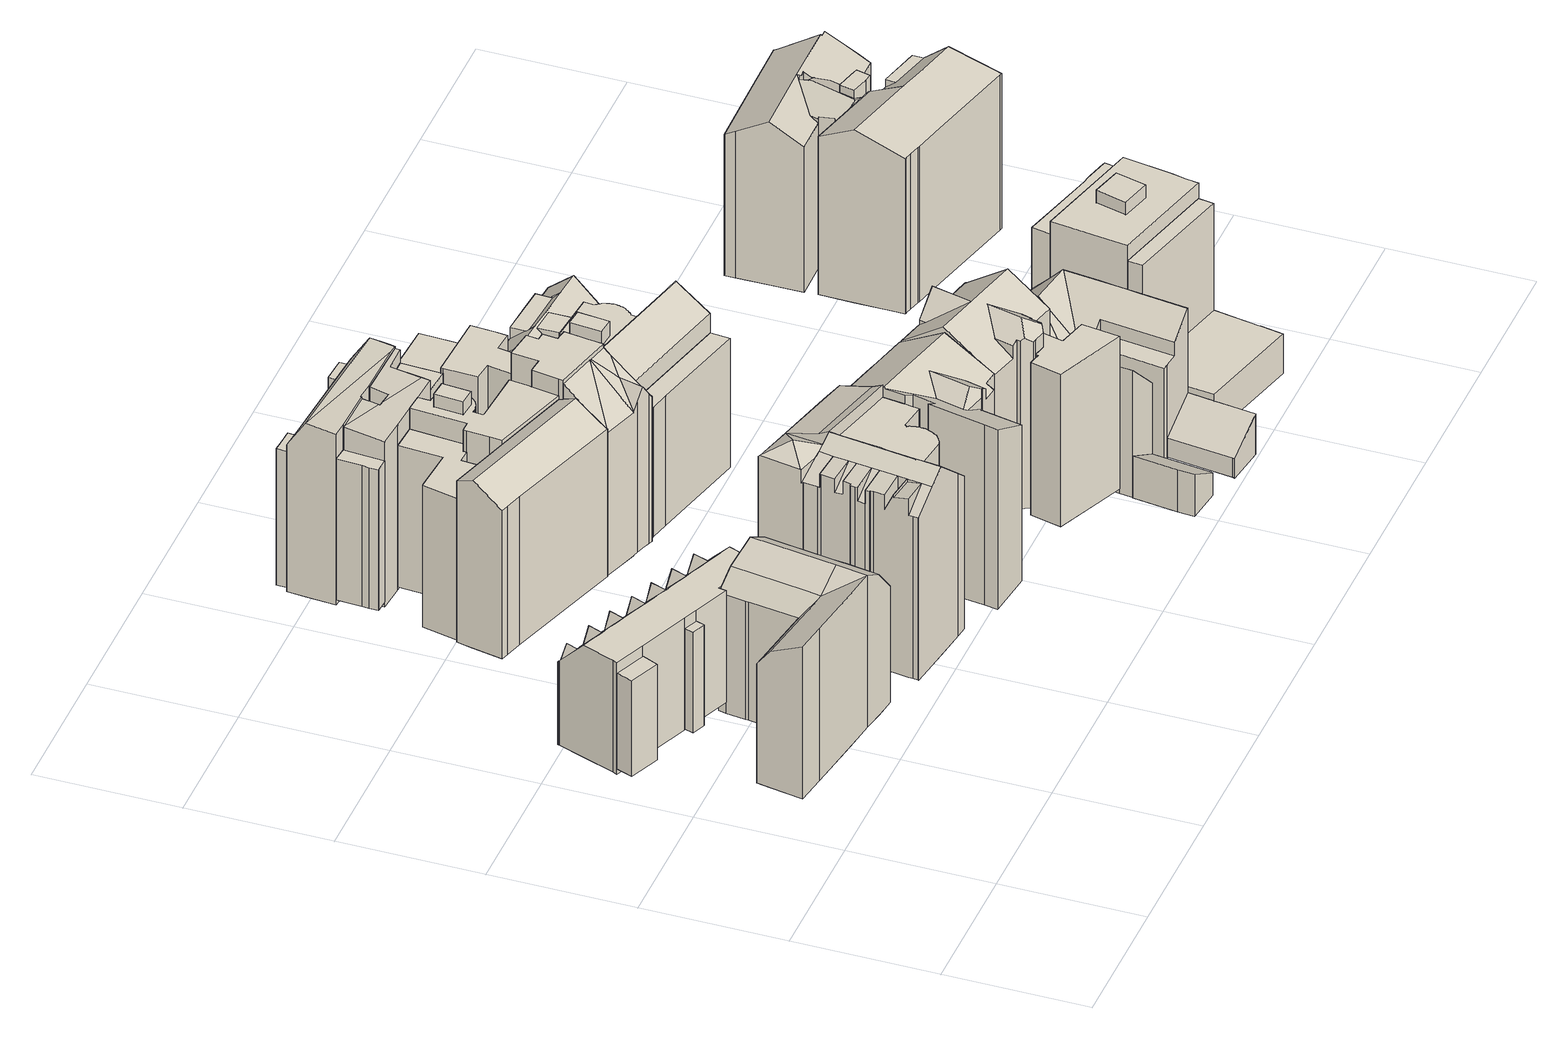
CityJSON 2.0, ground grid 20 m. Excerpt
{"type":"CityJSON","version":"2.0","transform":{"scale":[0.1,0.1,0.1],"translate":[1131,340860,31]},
"CityObjects":{
"building1":{"type":"Building","attributes":{"measuredHeight":23.47,"roofType":"SATTELDACH","HoeheDach":"56","NiedrigsteTraufeDesGebaeudes":"51","Blattnummer":"102081","HoeheGrund":"33"},"geometry":[{"type":"Solid","lod":"2","boundaries":[[[[0,1,2]],[[3,4,5,6]],[[7,8,9,10]],[[10,9,11,12]],[[12,11,13,14]],[[15,16,17,18,19,20,21,22,23,3,6,24,25,26,27,7,10,12,14,28,29,30,31]],[[32,33,34,35,31,30,29,28,14,13]],[[19,18,17,16,15,31,35,36,37,38,39,40]],[[4,41,42,0,2,43,44,5]],[[45,46,47,34,33,48,1,0]],[[40,39,38,37,36,35,34,47,46,45]],[[23,22,21,0,42,41,4,3]],[[20,19,40,45,0,21]],[[49,50,8,7,27,26]],[[49,26,25,51]],[[5,44,51,25,24,6]],[[1,48,33,32,52,2]],[[2,52,32,13,11,9,8,50,49]],[[43,2,49,51,44]]]]}]},
"building2":{"type":"Building","children":["building2-1","building2-2","building2-3"]},
"building2-1":{"type":"BuildingPart","attributes":{"measuredHeight":17.38,"roofType":"FLACHDACH","HoeheDach":"52","NiedrigsteTraufeDesGebaeudes":"46","Blattnummer":"102081","HoeheGrund":"34"},"parents":["building2"],"geometry":[{"type":"Solid","lod":"2","boundaries":[[[[53,54,55,56]],[[57,54,53]],[[58,59,60]],[[61,59,58]],[[62,63,64]],[[65,63,62]],[[66,67,68]],[[69,67,66]],[[70,71,72]],[[73,74,71,70]],[[75,76,77]],[[78,76,75]],[[79,80,81,82,83]],[[84,85,80,79]],[[86,87,88]],[[89,87,86]],[[81,90,91,82]],[[92,93,94,95]],[[96,97,98,99]],[[99,98,100,101]],[[101,100,102,103]],[[103,102,104,105]],[[105,104,93,92]],[[106,107,108,109]],[[109,108,110,111]],[[112,113,114,115]],[[116,85,84,117]],[[118,119,120,121,122,123,117,84,79,83,124,125,126,127,97,96]],[[73,128,129,77,76,78,130,131,88,87,89,132,91,90,133,134,135,136,137,138,139,140,141,142,143,144,145,146,147,74]],[[148,60,59,61,149,150,64,63,65,151,152,68,67,69,153,154,72,71,74,147,155,156,157,158,159,160,161,162,163,164,165,166,167,168,169,170,171,172,115,114]],[[173,174,175,176,177,178,179,180,181,182,183,184,185,186,187,188,189,190,191,192,82,91,132,89,86,88,131,130,78,75,77,129,128,73,70,72,154,153,69,66,68,152,151,65,62,64,150,149,61,58,60,148,114,113,193,57,53,56,110,108,107,194]],[[104,102,100,98,97,127,126,125,124,83,82,192,191,190,189,188,187,186,185,184,183,182,181,180,179,178,177,176,175,174,173,194,94,93]],[[195,196,116,117,123,122,121,120,119,118,96,99,101,103,105,92,95,197,106,109,111,198,199,200,201,202,112,115,172,171,170,169,168,167,166,165,164,163,162,161,160,159,158,157,156,155,147,146,145,144,143,142,141,140,139,138,137,136,135,134,133]],[[54,57,193,202,201,200,199,55]],[[116,196,195,133,90,81,80,85]],[[113,112,202,193]],[[56,55,199,198,111,110]],[[94,194,107,106,197,95]]]]}]},
"building2-2":{"type":"BuildingPart","attributes":{"measuredHeight":15.6,"roofType":"FLACHDACH","HoeheDach":"50","NiedrigsteTraufeDesGebaeudes":"50","Blattnummer":"102081","HoeheGrund":"35"},"parents":["building2"],"geometry":[{"type":"Solid","lod":"2","boundaries":[[[[203,204,205,206]],[[207,208,209,210]],[[210,209,204,203]],[[209,208,205,204]],[[208,207,206,205]],[[207,210,203,206]]]]}]},
"building2-3":{"type":"BuildingPart","attributes":{"measuredHeight":14.74,"roofType":"FLACHDACH","HoeheDach":"50","NiedrigsteTraufeDesGebaeudes":"50","Blattnummer":"102081","HoeheGrund":"35"},"parents":["building2"],"geometry":[{"type":"Solid","lod":"2","boundaries":[[[[211,212,213,214]],[[215,216,217,218]],[[218,217,212,211]],[[217,216,213,212]],[[216,215,214,213]],[[215,218,211,214]]]]}]},
"building3":{"type":"Building","children":["building3-1","building3-2","building3-3","building3-4","building3-5","building3-6","building3-7","building3-8","building3-9","building3-10"]},
"building3-1":{"type":"BuildingPart","attributes":{"measuredHeight":27.3,"roofType":"FLACHDACH","HoeheDach":"62","NiedrigsteTraufeDesGebaeudes":"62","Blattnummer":"102081","HoeheGrund":"35"},"parents":["building3"],"geometry":[{"type":"Solid","lod":"2","boundaries":[[[[219,220,221,222]],[[223,224,225,226]],[[226,225,220,219]],[[225,224,221,220]],[[224,223,222,221]],[[223,226,219,222]]]]}]},
"building3-2":{"type":"BuildingPart","attributes":{"measuredHeight":19.27,"roofType":"FLACHDACH","HoeheDach":"57","NiedrigsteTraufeDesGebaeudes":"57","Blattnummer":"102081","HoeheGrund":"37"},"parents":["building3"],"geometry":[{"type":"Solid","lod":"2","boundaries":[[[[227,228,229,230]],[[231,232,233,234]],[[234,233,228,227]],[[233,232,229,228]],[[232,231,230,229]],[[231,234,227,230]]]]}]},
"building3-3":{"type":"BuildingPart","attributes":{"measuredHeight":21.09,"roofType":"FLACHDACH","HoeheDach":"56","NiedrigsteTraufeDesGebaeudes":"56","Blattnummer":"102081","HoeheGrund":"35"},"parents":["building3"],"geometry":[{"type":"Solid","lod":"2","boundaries":[[[[235,236,237,238,239]],[[239,238,240,241]],[[238,237,242,240]],[[237,236,243,242]],[[236,235,244,243]],[[235,239,241,244]],[[241,240,242,243,244]]]]}]},
"building3-4":{"type":"BuildingPart","attributes":{"measuredHeight":21.83,"roofType":"FLACHDACH","HoeheDach":"57","NiedrigsteTraufeDesGebaeudes":"57","Blattnummer":"102081","HoeheGrund":"36"},"parents":["building3"],"geometry":[{"type":"Solid","lod":"2","boundaries":[[[[245,246,247,248,249,250,251]],[[252,253,254,255,256,257,258]],[[258,257,246,245]],[[257,256,247,246]],[[256,255,248,247]],[[255,254,249,248]],[[254,253,250,249]],[[253,252,251,250]],[[252,258,245,251]]]]}]},
"building3-5":{"type":"BuildingPart","attributes":{"measuredHeight":24,"roofType":"FLACHDACH","HoeheDach":"59","NiedrigsteTraufeDesGebaeudes":"59","Blattnummer":"102081","HoeheGrund":"35"},"parents":["building3"],"geometry":[{"type":"Solid","lod":"2","boundaries":[[[[259,260,261,262,263]],[[264,265,266,267,268]],[[268,267,260,259]],[[267,266,261,260]],[[266,265,262,261]],[[265,264,263,262]],[[264,268,259,263]]]]}]},
"building3-6":{"type":"BuildingPart","attributes":{"measuredHeight":21.93,"roofType":"FLACHDACH","HoeheDach":"57","NiedrigsteTraufeDesGebaeudes":"57","Blattnummer":"102081","HoeheGrund":"35"},"parents":["building3"],"geometry":[{"type":"Solid","lod":"2","boundaries":[[[[269,270,271,272,273,274,275,276,277,278,279,280,281]],[[282,283,284,285,286,287,288,289,290,291,292,293,294]],[[294,293,270,269]],[[293,292,271,270]],[[292,291,272,271]],[[291,290,273,272]],[[290,289,274,273]],[[289,288,275,274]],[[288,287,276,275]],[[287,286,277,276]],[[286,285,278,277]],[[285,284,279,278]],[[284,283,280,279]],[[283,282,281,280]],[[282,294,269,281]]]]}]},
"building3-7":{"type":"BuildingPart","attributes":{"measuredHeight":26.02,"roofType":"SATTELDACH","HoeheDach":"61","NiedrigsteTraufeDesGebaeudes":"58","Blattnummer":"102081","HoeheGrund":"35"},"parents":["building3"],"geometry":[{"type":"Solid","lod":"2","boundaries":[[[[295,296,297,298,299,300]],[[301,302,303,304]],[[304,303,305,306]],[[307,299,298,308]],[[308,298,297,309]],[[309,297,296,310]],[[310,311,312,313,314,301,304,306,315,307,308,309]],[[316,317,313,312,311,310,296,295]],[[314,313,317,318,302,301]],[[305,300,299,307,315,306]],[[303,302,318,317,316,295,300,305]]]]}]},
"building3-8":{"type":"BuildingPart","attributes":{"measuredHeight":25.4,"roofType":"FLACHDACH","HoeheDach":"60","NiedrigsteTraufeDesGebaeudes":"60","Blattnummer":"102081","HoeheGrund":"35"},"parents":["building3"],"geometry":[{"type":"Solid","lod":"2","boundaries":[[[[319,320,321,322,323,324,325,326,327,328,329,330,331,332,333,334,335,336,337,338,339,340,341,342,343,344,345,346,347,348,349,350,351,352,353,354,355,356,357,358,359,360,361,362,363,364,365,366,367,368,369,370,371,372,373],[221,220,219,222]],[[374,375,376,377,378,379,380,381,382,383,384,385,386,387,388,389,390,391,392,393,394,395,396,397,398,399,400,401,402,403,404,405,406,407,408,409,410,411,412,413,414,415,416,417,418,419,420,421,422,423,424,425,426,427,428],[429,430,431,432]],[[428,427,320,319]],[[427,426,321,320]],[[426,425,322,321]],[[425,424,323,322]],[[424,423,324,323]],[[423,422,325,324]],[[422,421,326,325]],[[421,420,327,326]],[[420,419,328,327]],[[419,418,329,328]],[[418,417,330,329]],[[417,416,331,330]],[[416,415,332,331]],[[415,414,333,332]],[[414,413,334,333]],[[413,412,335,334]],[[412,411,336,335]],[[411,410,337,336]],[[410,409,338,337]],[[409,408,339,338]],[[408,407,340,339]],[[407,406,341,340]],[[406,405,342,341]],[[405,404,343,342]],[[404,403,344,343]],[[403,402,345,344]],[[402,401,346,345]],[[401,400,347,346]],[[400,399,348,347]],[[399,398,349,348]],[[398,397,350,349]],[[397,396,351,350]],[[396,395,352,351]],[[395,394,353,352]],[[394,393,354,353]],[[393,392,355,354]],[[392,391,356,355]],[[391,390,357,356]],[[390,389,358,357]],[[389,388,359,358]],[[388,387,360,359]],[[387,386,361,360]],[[386,385,362,361]],[[385,384,363,362]],[[384,383,364,363]],[[383,382,365,364]],[[382,381,366,365]],[[381,380,367,366]],[[380,379,368,367]],[[379,378,369,368]],[[378,377,370,369]],[[377,376,371,370]],[[376,375,372,371]],[[375,374,373,372]],[[374,428,319,373]],[[432,431,220,221]],[[431,430,219,220]],[[430,429,222,219]],[[429,432,221,222]]]]}]},
"building3-9":{"type":"BuildingPart","attributes":{"measuredHeight":26.84,"roofType":"PULTDACH","HoeheDach":"62","NiedrigsteTraufeDesGebaeudes":"58","Blattnummer":"102081","HoeheGrund":"35"},"parents":["building3"],"geometry":[{"type":"Solid","lod":"2","boundaries":[[[[433,434,435,436,437,438,439]],[[440,441,442,443,444,438]],[[445,436,435,446]],[[446,435,434,447]],[[447,434,433,448]],[[448,433,439,449]],[[450,444,443,451]],[[451,443,442,452]],[[452,442,441,453]],[[454,455,456,457,458,459,460,453,441,440]],[[460,459,458,457,461,445,446,447,448,449,462,450,451,452,453]],[[461,457,456,437,436,445]],[[439,438,444,450,462,449]],[[437,456,455,454,440,438]]]]}]},
"building3-10":{"type":"BuildingPart","attributes":{"measuredHeight":26.04,"roofType":"PULTDACH","HoeheDach":"61","NiedrigsteTraufeDesGebaeudes":"60","Blattnummer":"102081","HoeheGrund":"35"},"parents":["building3"],"geometry":[{"type":"Solid","lod":"2","boundaries":[[[[463,464,465,466,467,468,469,470,471,472,473]],[[470,474,471]],[[467,475,476,477,478,479,480,468]],[[481,473,472,448]],[[482,464,463,483]],[[483,463,473,481]],[[484,480,479,485]],[[485,479,478,445]],[[445,478,477,457]],[[457,477,476,259]],[[259,476,475,263]],[[259,263,486,262,487,482,483,481,448,488,447,489,490,491,484,485,445,457]],[[487,262,466,465,464,482]],[[467,466,262,486,263,475]],[[468,480,484,491,490,469]],[[470,469,490,489,447,474]],[[471,474,447,488,448,472]]]]}]},
"building4":{"type":"Building","attributes":{"measuredHeight":29.23,"roofType":"FLACHDACH","HoeheDach":"61","NiedrigsteTraufeDesGebaeudes":"55","Blattnummer":"102081","HoeheGrund":"31"},"geometry":[{"type":"Solid","lod":"2","boundaries":[[[[492,493,494,495,496,497]],[[493,498,499,500]],[[501,502,503,504]],[[505,506,507,508,509,510,511]],[[506,512,513,514]],[[512,515,516,517,518,519,520]],[[515,521,522,523]],[[521,524,525,526,527]],[[524,528,529,530,531,532,533,534]],[[529,535,536,537,538,539]],[[537,540,538]],[[537,541,542,543,540]],[[536,544,541,537]],[[545,546,547,548,549,550,551,552]],[[553,497,496,554]],[[554,496,495,555]],[[493,500,494]],[[498,501,504,499]],[[556,510,509,557]],[[557,509,508,558]],[[558,508,507,514,559]],[[514,507,506]],[[502,505,511,503]],[[560,519,518,561]],[[561,518,517,562]],[[523,516,515]],[[512,520,513]],[[534,525,524]],[[521,527,522]],[[563,533,532,564]],[[564,532,531,565]],[[529,539,530]],[[566,543,542,567]],[[493,501,498]],[[501,505,502]],[[568,550,549]],[[569,548,547,570]],[[570,547,546,571]],[[571,546,545,572]],[[573,574,575,576]],[[576,575,577,578]],[[578,577,579,580]],[[580,579,581,582]],[[582,581,583,584]],[[584,583,585,586]],[[586,585,587,548,569]],[[548,587,549]],[[588,589,590,591]],[[591,590,592,593]],[[593,592,594,595]],[[595,594,596,597]],[[597,596,598,599]],[[599,598,600,601]],[[601,600,602,603]],[[603,602,604,605]],[[606,607,608,609]],[[609,608,610,611]],[[611,610,612,613]],[[614,615,616,617]],[[617,616,618,619]],[[620,621,622,623]],[[495,494,500,499,504,503,511,510,556,624,625,626,555]],[[531,530,539,538,540,543,566,627,628,629,565]],[[568,630,631,632,633,634,635,636,637,638,639,640,641,642,643,644,645,550]],[[541,646,647,648,649,650,567,542]],[[651,652,653,654,655,656,657,658,659,648,647,660,661]],[[659,658,657,656,655,662,620,623,663,614,617,619,664,606,609,611,613,665,666,667,588,591,593,595,597,599,601,603,605,668,573,576,578,580,582,584,586,569,570,571,572,669,670,553,554,555,626,625,624,556,557,558,559,671,560,561,562,672,673,674,675,563,564,565,629,628,627,566,567,650,649,648]],[[549,587,585,583,581,579,577,575,574,676,604,602,600,598,596,594,592,590,589,677,678,679,612,610,608,607,680,618,616,615,681,622,621,682,654,653,652,651,683,637,636,635,634,633,632,631,630,568]],[[552,551,550,645,644,643,642,641,640,639,638,528,524,521,515,512,506,505,501,493,492]],[[670,669,572,545,552,492,497,553]],[[517,516,523,522,527,526,674,673,672,562]],[[620,662,655,654,682,621]],[[683,651,661,684,638,637]],[[637,638,685,541,544,536]],[[663,623,622,681,615,614]],[[679,678,666,665,613,612]],[[680,607,606,664,619,618]],[[677,589,588,667,666,678]],[[573,668,605,604,676,574]],[[528,638,637,536,535,529]],[[526,525,534,533,563,675,674]],[[514,513,520,519,560,671,559]],[[686,660,647,646,541,685]],[[684,661,660,686,685,638]]]]}]},
"building5":{"type":"Building","attributes":{"measuredHeight":28.88,"roofType":"SATTELDACH","HoeheDach":"60","NiedrigsteTraufeDesGebaeudes":"55","Blattnummer":"102081","HoeheGrund":"31"},"geometry":[{"type":"Solid","lod":"2","boundaries":[[[[687,688,689,690,691,692,693,694,695]],[[696,697,698,699,700,691,690]],[[701,702,703,704,705,706]],[[707,695,694,708,709,710,711,712,713,714,715,716,717,718]],[[711,710,719,720,699,698,721,701,706,722,723,712]],[[722,706,705,724,725,726,727,728,729,730,723]],[[731,719,710,709]],[[708,693,692,731,709]],[[692,691,700,720,719,731]],[[732,718,717,733]],[[733,717,716,734]],[[734,716,715,735]],[[735,715,714,736]],[[736,714,713,655]],[[687,695,707,737]],[[737,707,718,732]],[[702,701,721,738]],[[738,721,698,697]],[[648,730,729,739]],[[739,729,728,740]],[[740,728,727,741]],[[741,727,726,742]],[[742,726,725,743]],[[743,725,724,744]],[[744,724,705,704]],[[694,693,708]],[[720,700,699]],[[703,702,738,697,696,690,689,688,687,737,732,733,734,735,736,655,657,745,648,739,740,741,742,743,744,704]],[[713,712,723,730,648,745,657,655]]]]}]},
"building6":{"type":"Building","children":["building6-1","building6-2","building6-3","building6-4","building6-5","building6-6","building6-7","building6-8"]},
"building6-1":{"type":"BuildingPart","attributes":{"measuredHeight":28.12,"roofType":"FLACHDACH","HoeheDach":"63","NiedrigsteTraufeDesGebaeudes":"63","Blattnummer":"102081","HoeheGrund":"35"},"parents":["building6"],"geometry":[{"type":"Solid","lod":"2","boundaries":[[[[310,309,746,747,748,749,750,751,752,753,754,755,756,757]],[[758,759,760,761,762,763,764,765,766,767,768,769,770,771]],[[771,770,309,310]],[[770,769,746,309]],[[769,768,747,746]],[[768,767,748,747]],[[767,766,749,748]],[[766,765,750,749]],[[765,764,751,750]],[[764,763,752,751]],[[763,762,753,752]],[[762,761,754,753]],[[761,760,755,754]],[[760,759,756,755]],[[759,758,757,756]],[[758,771,310,757]]]]}]},
"building6-2":{"type":"BuildingPart","attributes":{"measuredHeight":24.81,"roofType":"FLACHDACH","HoeheDach":"60","NiedrigsteTraufeDesGebaeudes":"60","Blattnummer":"102081","HoeheGrund":"35"},"parents":["building6"],"geometry":[{"type":"Solid","lod":"2","boundaries":[[[[772,773,774,775,776,777,778,779,780,781]],[[782,783,784,785,786,787,788,789,790,791]],[[791,790,773,772]],[[790,789,774,773]],[[789,788,775,774]],[[788,787,776,775]],[[787,786,777,776]],[[786,785,778,777]],[[785,784,779,778]],[[784,783,780,779]],[[783,782,781,780]],[[782,791,772,781]]]]}]},
"building6-3":{"type":"BuildingPart","attributes":{"measuredHeight":27.54,"roofType":"PULTDACH","HoeheDach":"63","NiedrigsteTraufeDesGebaeudes":"57","Blattnummer":"102081","HoeheGrund":"35"},"parents":["building6"],"geometry":[{"type":"Solid","lod":"2","boundaries":[[[[792,793,794]],[[795,796,797,798,792,794]],[[799,800,801,798,797]],[[802,803,800,799]],[[804,805,806,807,800,803]],[[807,808,809,800]],[[810,794,793,811]],[[796,795,812]],[[813,807,806,814]],[[814,806,805,815]],[[815,805,804,816]],[[817,818,813,814,815,816,819,820,821,822,812,810,811,823,824,825,826,827]],[[792,798,801,828,829,827,826,825,824,823,811,793]],[[822,821,820,802,799,797,796,812]],[[809,808,818,817,827,829]],[[807,813,818,808]],[[819,816,804,803,802,820]],[[812,795,794,810]],[[800,809,829,828,801]]]]}]},
"building6-4":{"type":"BuildingPart","attributes":{"measuredHeight":20.06,"roofType":"FLACHDACH","HoeheDach":"55","NiedrigsteTraufeDesGebaeudes":"55","Blattnummer":"102081","HoeheGrund":"35"},"parents":["building6"],"geometry":[{"type":"Solid","lod":"2","boundaries":[[[[830,831,832,833,834,835]],[[836,837,838,839,840,841]],[[841,840,831,830]],[[840,839,832,831]],[[839,838,833,832]],[[838,837,834,833]],[[837,836,835,834]],[[836,841,830,835]]]]}]},
"building6-5":{"type":"BuildingPart","attributes":{"measuredHeight":25.39,"roofType":"FLACHDACH","HoeheDach":"61","NiedrigsteTraufeDesGebaeudes":"61","Blattnummer":"102081","HoeheGrund":"35"},"parents":["building6"],"geometry":[{"type":"Solid","lod":"2","boundaries":[[[[842,843,844,845]],[[846,847,848,849]],[[849,848,843,842]],[[848,847,844,843]],[[847,846,845,844]],[[846,849,842,845]]]]}]},
"building6-6":{"type":"BuildingPart","attributes":{"measuredHeight":23.64,"roofType":"PULTDACH","HoeheDach":"59","NiedrigsteTraufeDesGebaeudes":"55","Blattnummer":"102081","HoeheGrund":"35"},"parents":["building6"],"geometry":[{"type":"Solid","lod":"2","boundaries":[[[[850,851,852,853,854,855]],[[856,857,858,859,860,861]],[[862,863,864,865,866,858,857]],[[867,868,869,870]],[[871,872,873,874,862]],[[873,875,876,877,878,864,874]],[[855,854,879,875,880,872]],[[881,882,856,861]],[[859,858,866,883]],[[864,863,874]],[[874,863,862]],[[884,870,869]],[[868,867,885]],[[864,878,865]],[[879,876,875]],[[872,880,873]],[[873,880,875]],[[882,884,869,868,885,886,887,850,855,872,871,862,857,856]],[[865,878,877,876,879,854,853,888,889,890,883,866]],[[891,892,893,894,851,850,887,886,885,867,870,884,882,881]],[[852,851,894,893,892,891,881,861,860,859,883,890,889,888,853]]]]}]},
"building6-7":{"type":"BuildingPart","attributes":{"measuredHeight":26.71,"roofType":"PULTDACH","HoeheDach":"62","NiedrigsteTraufeDesGebaeudes":"58","Blattnummer":"102081","HoeheGrund":"35"},"parents":["building6"],"geometry":[{"type":"Solid","lod":"2","boundaries":[[[[895,896,897,898]],[[898,897,899,900]],[[900,899,901,902]],[[903,904,905,906,907,908,909,910,911,912,913,914,915,916,917,918,919,920,921,922,923,924,925,926,927,928,929,930,931,932,933,934,935,936,937,895,898,900,902,938,939,940,941]],[[942,943,944,945,946,947,948,901,899,897,896,949,950,951,952,953,954,955,956,957,958,959,960,961,962,963,964,965,966,967,968,969,970,971,972,973,974,975,976,977,978,979]],[[980,981,982,979,978,908,907,906,905]],[[983,984,985,944,943,942,979,982]],[[946,945,941,940,939,947]],[[939,938,902,901,948,947]],[[976,975,974,912,911,910]],[[977,976,910,909,908,978]],[[986,904,903,941,945,944,985]],[[986,985,984,983,982,981,980]],[[904,986,980,905]],[[912,974,973,913]],[[913,973,972,914]],[[914,972,971,915]],[[915,971,970,916]],[[916,970,969,917]],[[917,969,968,918]],[[918,968,967,919]],[[919,967,966,920]],[[920,966,965,921]],[[921,965,964,922]],[[922,964,963,923]],[[923,963,962,924]],[[924,962,961,925]],[[925,961,960,926]],[[926,960,959,927]],[[927,959,958,928]],[[928,958,957,929]],[[929,957,956,930]],[[930,956,955,931]],[[931,955,954,932]],[[932,954,953,933]],[[933,953,952,934]],[[934,952,951,935]],[[935,951,950,936]],[[936,950,949,937]],[[937,949,896,895]]]]}]},
"building6-8":{"type":"BuildingPart","attributes":{"measuredHeight":21.6,"roofType":"FLACHDACH","HoeheDach":"56","NiedrigsteTraufeDesGebaeudes":"56","Blattnummer":"102081","HoeheGrund":"35"},"parents":["building6"],"geometry":[{"type":"Solid","lod":"2","boundaries":[[[[987,260,259,458,988,989]],[[990,991,992,993,994,995]],[[995,994,260,987]],[[994,993,259,260]],[[993,992,458,259]],[[992,991,988,458]],[[991,990,989,988]],[[990,995,987,989]]]]}]},
"building7":{"type":"Building","children":["building7-1","building7-2"]},
"building7-1":{"type":"BuildingPart","attributes":{"measuredHeight":23.53,"roofType":"FLACHDACH","HoeheDach":"56","NiedrigsteTraufeDesGebaeudes":"56","Blattnummer":"102081","HoeheGrund":"32"},"parents":["building7"],"geometry":[{"type":"Solid","lod":"2","boundaries":[[[[996,997,998,999,1000,1001,1002,1003,1004,1005,1006]],[[1007,1008,1009,1010,1011,1012,1013,1014,1015,1016,1017]],[[1017,1016,997,996]],[[1016,1015,998,997]],[[1015,1014,999,998]],[[1014,1013,1000,999]],[[1013,1012,1001,1000]],[[1012,1011,1002,1001]],[[1011,1010,1003,1002]],[[1010,1009,1004,1003]],[[1009,1008,1005,1004]],[[1008,1007,1006,1005]],[[1007,1017,996,1006]]]]}]},
"building7-2":{"type":"BuildingPart","attributes":{"measuredHeight":28.6,"roofType":"SATTELDACH","HoeheDach":"61","NiedrigsteTraufeDesGebaeudes":"56","Blattnummer":"102081","HoeheGrund":"33"},"parents":["building7"],"geometry":[{"type":"Solid","lod":"2","boundaries":[[[[1018,1019,1020,1021,1022,1023,1024,1025,1026,1027,1028,1029]],[[1030,1031,1032,1033,1020,1019,1034]],[[1035,1036,1037,1038,1033,1032]],[[1039,1040,1041,1042]],[[1038,1043,1044,1045,1021,1020,1033]],[[1046,1047,1048,1049,1050,1040,1039]],[[1051,1024,1023,1052]],[[1053,1054,1055,1056]],[[1056,1055,1057,1058]],[[1018,1034,1019]],[[1059,1031,1030,1060]],[[1061,1037,1036,1062]],[[1062,1036,1035,1063]],[[1042,1041,1064]],[[1021,1045,1022]],[[1065,1044,1043,1066]],[[1067,1050,1049,1068]],[[1069,1048,1047]],[[1070,1064,1041,1040,1050,1067,1071,1072,1073,1074,1075]],[[1056,1058,1076,1051,1052,1077,1065,1066,1078,1061,1062,1063,1079,1059,1060,1080,1081,1082,1074,1073,1072,1071,1067,1068,1083,1084,1053]],[[1027,1026,1025,1057,1055,1054,1085,1069,1047,1046,1039,1042,1064,1070,1075,1028]],[[1048,1069,1085,1054,1053,1084,1083,1068,1049]],[[1061,1078,1066,1043,1038,1037]],[[1079,1063,1035,1032,1031,1059]],[[1080,1060,1030,1034,1018,1029,1081]],[[1077,1052,1023,1022,1045,1044,1065]],[[1024,1051,1076,1058,1057,1025]],[[1029,1028,1075,1074,1082,1081]]]]}]},
"building8":{"type":"Building","children":["building8-1","building8-2","building8-3"]},
"building8-1":{"type":"BuildingPart","attributes":{"measuredHeight":6.43,"roofType":"PULTDACH","HoeheDach":"38","NiedrigsteTraufeDesGebaeudes":"35","Blattnummer":"102081","HoeheGrund":"32"},"parents":["building8"],"geometry":[{"type":"Solid","lod":"2","boundaries":[[[[1086,1087,1088,1089,1090,1091]],[[1092,1093,1094,1095,1096,1097]],[[1092,1091,1090,1093]],[[1093,1090,1089,1094]],[[1094,1089,1088,1095]],[[1095,1088,1087,1096]],[[1096,1087,1086,1097]],[[1097,1086,1091,1092]]]]}]},
"building8-2":{"type":"BuildingPart","attributes":{"measuredHeight":6.33,"roofType":"PULTDACH","HoeheDach":"38","NiedrigsteTraufeDesGebaeudes":"35","Blattnummer":"102081","HoeheGrund":"32"},"parents":["building8"],"geometry":[{"type":"Solid","lod":"2","boundaries":[[[[1098,1099,1100,1101,1102,1103]],[[1104,1105,1106,1107,1108,1109]],[[1104,1103,1102,1105]],[[1105,1102,1101,1106]],[[1106,1101,1100,1107]],[[1107,1100,1099,1108]],[[1108,1099,1098,1109]],[[1109,1098,1103,1104]]]]}]},
"building8-3":{"type":"BuildingPart","attributes":{"measuredHeight":19.63,"roofType":"SATTELDACH","HoeheDach":"51","NiedrigsteTraufeDesGebaeudes":"46","Blattnummer":"102081","HoeheGrund":"32"},"parents":["building8"],"geometry":[{"type":"Solid","lod":"2","boundaries":[[[[1110,1111,1112,1113]],[[1112,1114,1113]],[[1115,1116,1117]],[[1118,1119,1120,1111,1110]],[[1116,1121,1118,1110]],[[1122,1123,1124,1125,1126,1127]],[[1128,1129,1130,1116,1115]],[[1131,1121,1116]],[[1130,1132,1133,1131,1116]],[[1134,1135,1136,1137]],[[1137,1136,1138,1139]],[[1140,1141,1135,1134]],[[1142,1120,1119,1143]],[[1143,1119,1118,1144]],[[1145,1126,1125]],[[1146,1122,1127,1147]],[[1124,1148,1125]],[[1149,1133,1132,1150]],[[1123,1151,1148,1124]],[[1152,1153,1154,1155]],[[1155,1154,1156,1157]],[[1140,1158,1159,1160,1161,1162,1163,1164,1165,1141]],[[1166,1167,1168,1169,1128,1115,1117,1170,1162,1161]],[[1127,1126,1145,1129,1128,1169,1171,1172,1147]],[[1152,1173,1174,1175,1150,1132,1130,1176,1177,1153]],[[1178,1179,1180,1113,1114,1181,1182,1183,1184,1185]],[[1150,1175,1174,1173,1152,1155,1157,1186,1146,1147,1172,1171,1169,1168,1167,1166,1161,1160,1159,1158,1140,1134,1137,1139,1187,1185,1184,1183,1182,1181,1188,1189,1142,1143,1144,1190,1191,1149]],[[1141,1165,1164,1163,1180,1179,1178,1192,1138,1136,1135]],[[1125,1148,1151,1156,1154,1153,1177,1176,1130,1129,1145]],[[1112,1111,1120,1142,1189,1188,1181,1114]],[[1131,1133,1149,1191,1190,1121]],[[1186,1157,1156,1151,1123,1122,1146]],[[1121,1190,1144,1118]],[[1138,1192,1178,1185,1187,1139]],[[1163,1162,1170,1117,1116,1110,1113,1180]]]]}]},
"building9":{"type":"Building","children":["building9-1","building9-2","building9-3","building9-4","building9-5"]},
"building9-1":{"type":"BuildingPart","attributes":{"measuredHeight":25.59,"roofType":"FLACHDACH","HoeheDach":"60","NiedrigsteTraufeDesGebaeudes":"60","Blattnummer":"102081","HoeheGrund":"34"},"parents":["building9"],"geometry":[{"type":"Solid","lod":"2","boundaries":[[[[1193,1194,1195,1196]],[[1197,1198,1199,1200]],[[1200,1199,1194,1193]],[[1199,1198,1195,1194]],[[1198,1197,1196,1195]],[[1197,1200,1193,1196]]]]}]},
"building9-2":{"type":"BuildingPart","attributes":{"measuredHeight":22.41,"roofType":"FLACHDACH","HoeheDach":"56","NiedrigsteTraufeDesGebaeudes":"56","Blattnummer":"102081","HoeheGrund":"33"},"parents":["building9"],"geometry":[{"type":"Solid","lod":"2","boundaries":[[[[1201,1202,1203,1204]],[[1205,1206,1207,1208]],[[1208,1207,1202,1201]],[[1207,1206,1203,1202]],[[1206,1205,1204,1203]],[[1205,1208,1201,1204]]]]}]},
"building9-3":{"type":"BuildingPart","attributes":{"measuredHeight":21.52,"roofType":"FLACHDACH","HoeheDach":"56","NiedrigsteTraufeDesGebaeudes":"56","Blattnummer":"102081","HoeheGrund":"35"},"parents":["building9"],"geometry":[{"type":"Solid","lod":"2","boundaries":[[[[1209,1210,1211,1212,1213,1214,1215,1216]],[[1217,1218,1219,1220,1221,1222,1223,1224]],[[1224,1223,1210,1209]],[[1223,1222,1211,1210]],[[1222,1221,1212,1211]],[[1221,1220,1213,1212]],[[1220,1219,1214,1213]],[[1219,1218,1215,1214]],[[1218,1217,1216,1215]],[[1217,1224,1209,1216]]]]}]},
"building9-4":{"type":"BuildingPart","attributes":{"measuredHeight":6.1,"roofType":"FLACHDACH","HoeheDach":"39","NiedrigsteTraufeDesGebaeudes":"39","Blattnummer":"102081","HoeheGrund":"33"},"parents":["building9"],"geometry":[{"type":"Solid","lod":"2","boundaries":[[[[1225,1226,1227,1228,1229,1230,1231]],[[1232,1233,1234,1235,1236,1237,1238]],[[1238,1237,1226,1225]],[[1237,1236,1227,1226]],[[1236,1235,1228,1227]],[[1235,1234,1229,1228]],[[1234,1233,1230,1229]],[[1233,1232,1231,1230]],[[1232,1238,1225,1231]]]]}]},
"building9-5":{"type":"BuildingPart","attributes":{"measuredHeight":24.87,"roofType":"FLACHDACH","HoeheDach":"58","NiedrigsteTraufeDesGebaeudes":"58","Blattnummer":"102081","HoeheGrund":"33"},"parents":["building9"],"geometry":[{"type":"Solid","lod":"2","boundaries":[[[[1204,1203,1239,1240,1241,1242],[1243,1244,1245,1246]],[[1247,1248,1249,1250,1251,1252],[1253,1254,1255,1256]],[[1252,1251,1203,1204]],[[1251,1250,1239,1203]],[[1250,1249,1240,1239]],[[1249,1248,1241,1240]],[[1248,1247,1242,1241]],[[1247,1252,1204,1242]],[[1256,1255,1244,1243]],[[1255,1254,1245,1244]],[[1254,1253,1246,1245]],[[1253,1256,1243,1246]]]]}]},
"building10":{"type":"Building","children":["building10-1","building10-2","building10-3"]},
"building10-1":{"type":"BuildingPart","attributes":{"measuredHeight":26.7,"roofType":"PULTDACH","HoeheDach":"62","NiedrigsteTraufeDesGebaeudes":"58","Blattnummer":"102081","HoeheGrund":"35"},"parents":["building10"],"geometry":[{"type":"Solid","lod":"2","boundaries":[[[[1257,1258,1259,1260,1261,1262]],[[1263,1264,1265,1266]],[[1267,1268,1269,1270]],[[1270,1269,1271,1272]],[[1273,1274,1275,1276]],[[1276,1275,1277,1278]],[[1278,1277,1279,1280]],[[1281,1261,1260,1282]],[[1283,1258,1257]],[[1266,1265,1284]],[[1259,1258,1283,1284,1265,1264,1285,1286,1287,1288,1282,1260]],[[1272,1289,1273,1276,1278,1280,1290,1291,1292,1293,1281,1282,1288,1287,1286,1285,1294,1295,1267,1270]],[[1296,1297,1262,1261,1281,1293,1292,1291]],[[1268,1267,1295,1294,1285,1264,1263,1298]],[[1290,1280,1279,1299,1296,1291]],[[1289,1272,1271,1300,1274,1273]],[[1301,1298,1263,1266,1284,1283,1257]],[[1299,1279,1277,1275,1274,1300,1271,1269,1268,1298,1301,1257,1262,1297,1296]]]]}]},
"building10-2":{"type":"BuildingPart","attributes":{"measuredHeight":25.16,"roofType":"SATTELDACH","HoeheDach":"60","NiedrigsteTraufeDesGebaeudes":"56","Blattnummer":"102081","HoeheGrund":"35"},"parents":["building10"],"geometry":[{"type":"Solid","lod":"2","boundaries":[[[[1302,1303,1304,1305,1306,1307,1308,1309]],[[1310,1311,1312,1304,1303]],[[1313,1314,1315,1316,1317,1304,1312,1318,1319,1320,1321]],[[1322,1323,1324,1325,1326,1327,1328,1329,1330,1331,1314,1313]],[[1332,1304,1317]],[[1332,1333,1330,1329,1334,1335,1336,1337,1338,1305,1304]],[[1339,1309,1308,1340]],[[1340,1308,1307,1341]],[[1341,1307,1306,1342]],[[1343,1302,1309,1339]],[[1344,1321,1320,1345]],[[1345,1320,1319,1346]],[[1311,1318,1312]],[[1347,1316,1315,1348]],[[1329,1328,1334]],[[1349,1327,1326,1350]],[[1350,1326,1325,1351]],[[1351,1325,1324,1352]],[[1352,1324,1323,1353]],[[1353,1323,1322,1354]],[[1355,1338,1337,1356]],[[1356,1337,1336,1357]],[[1357,1336,1335,1358]],[[1359,1349,1350,1351,1352,1353,1354,1360,1344,1345,1346,1361,1362,1363,1343,1339,1340,1341,1342,1364,1355,1356,1357,1358],[1365,1366,1367,1368,1347,1348,1369,1370]],[[1347,1368,1367,1366,1333,1332,1317,1316]],[[1349,1359,1358,1335,1334,1328,1327]],[[1365,1370,1331,1330,1333,1366]],[[1360,1354,1322,1313,1321,1344]],[[1315,1314,1331,1370,1369,1348]],[[1362,1361,1346,1319,1318,1311,1310]],[[1363,1362,1310,1303,1302,1343]],[[1338,1355,1364,1342,1306,1305]]]]}]},
"building10-3":{"type":"BuildingPart","attributes":{"measuredHeight":25.76,"roofType":"FLACHDACH","HoeheDach":"61","NiedrigsteTraufeDesGebaeudes":"61","Blattnummer":"102081","HoeheGrund":"35"},"parents":["building10"],"geometry":[{"type":"Solid","lod":"2","boundaries":[[[[1371,1372,1373,1374,1375,1376]],[[1377,1378,1379,1380,1381,1382]],[[1382,1381,1372,1371]],[[1381,1380,1373,1372]],[[1380,1379,1374,1373]],[[1379,1378,1375,1374]],[[1378,1377,1376,1375]],[[1377,1382,1371,1376]]]]}]}
},
"vertices":[
[232,255,253],[239,299,253],[203,305,229],[107,273,18],[107,273,253],[65,279,253],[65,279,18],[195,399,18],[195,399,201],[195,402,201],[195,402,18],[199,429,201],[199,429,18],[201,440,201],[201,440,18],[301,323,18],[299,311,18],[298,299,18],[296,291,18],[290,246,18],[259,250,18],[232,255,18],[196,260,18],[174,263,18],[73,324,18],[77,344,18],[184,328,18],[184,329,18],[222,432,18],[257,419,18],[283,409,18],[312,398,18],[222,432,229],[257,419,253],[283,409,237],[312,398,198],[301,323,198],[299,311,198],[298,299,198],[296,291,198],[290,246,198],[174,263,253],[196,260,253],[181,308,229],[73,324,229],[259,250,237],[266,295,237],[269,316,237],[242,320,253],[184,328,202],[184,329,202],[77,344,202],[206,325,229],
[55,573,182],[61,589,182],[54,592,169],[50,593,163],[73,585,163],[97,556,182],[105,576,182],[95,580,159],[116,572,159],[134,541,182],[142,562,182],[132,565,159],[152,558,158],[172,526,182],[180,547,182],[171,551,158],[190,543,158],[207,512,182],[215,534,182],[205,537,158],[226,530,157],[221,531,167],[243,498,182],[251,520,182],[240,524,157],[262,515,157],[277,411,196],[320,441,154],[321,442,154],[285,456,208],[269,414,208],[312,398,155],[313,398,154],[281,483,182],[289,505,182],[277,509,157],[300,500,157],[329,489,154],[327,490,157],[12,505,35],[12,505,208],[15,511,208],[15,511,35],[201,440,35],[201,440,208],[199,429,208],[199,429,35],[147,450,208],[147,450,35],[128,458,208],[128,458,35],[56,487,208],[56,487,35],[45,593,35],[45,593,165],[45,594,165],[45,594,35],[45,595,163],[45,595,35],[79,582,35],[79,582,163],[80,585,159],[80,585,35],[313,398,35],[312,398,35],[206,438,35],[231,429,35],[243,424,35],[262,417,35],[269,414,35],[277,411,35],[262,417,208],[243,424,208],[231,429,208],[206,438,208],[227,529,157],[239,524,157],[264,515,157],[276,510,157],[302,500,157],[329,489,35],[327,490,35],[302,500,35],[300,500,35],[289,505,35],[277,509,35],[276,510,35],[264,515,35],[262,515,35],[251,520,35],[240,524,35],[239,524,35],[227,529,35],[226,530,35],[221,531,35],[92,581,159],[118,571,159],[130,566,159],[154,557,158],[169,551,158],[192,542,158],[203,538,158],[215,534,35],[205,537,35],[203,538,35],[192,542,35],[190,543,35],[180,547,35],[171,551,35],[169,551,35],[154,557,35],[152,558,35],[142,562,35],[132,565,35],[130,566,35],[118,571,35],[116,572,35],[105,576,35],[95,580,35],[92,581,35],[47,550,208],[64,543,208],[76,539,208],[89,533,208],[102,528,208],[114,524,208],[125,519,208],[137,514,208],[152,508,208],[164,504,208],[175,499,208],[186,495,208],[198,490,208],[211,485,208],[222,481,208],[234,476,208],[247,471,208],[259,466,208],[270,462,208],[272,461,208],[77,583,163],[31,556,208],[321,442,35],[320,441,35],[31,556,35],[50,593,35],[54,592,35],[61,589,35],[73,585,35],[77,583,35],
[128,458,36],[147,450,36],[143,438,36],[124,445,36],[124,445,192],[143,438,192],[147,450,192],[128,458,192],
[12,505,44],[56,487,44],[46,464,44],[3,482,44],[3,482,192],[46,464,192],[56,487,192],[12,505,192],
[348,859,40],[345,819,40],[321,821,40],[324,861,40],[324,861,313],[321,821,313],[345,819,313],[348,859,313],
[417,1005,63],[382,1007,63],[383,1022,63],[417,1020,63],[417,1020,256],[383,1022,256],[382,1007,256],[417,1005,256],
[259,1030,255],[240,1031,255],[224,1032,255],[223,1018,255],[258,1015,255],[223,1018,44],[258,1015,44],[224,1032,44],[240,1031,44],[259,1030,44],
[235,893,46],[217,894,46],[215,894,46],[215,906,46],[216,916,46],[218,951,46],[239,949,46],[239,949,264],[218,951,264],[216,916,264],[215,906,264],[215,894,264],[217,894,264],[235,893,264],
[414,938,38],[412,884,38],[412,881,38],[374,884,38],[377,938,38],[377,938,278],[374,884,278],[412,881,278],[412,884,278],[414,938,278],
[287,757,42],[196,784,42],[207,833,42],[210,833,42],[270,829,42],[274,890,42],[311,888,42],[305,810,42],[291,810,42],[290,805,42],[272,806,42],[270,780,42],[288,774,42],[288,774,261],[270,780,261],[272,806,261],[290,805,261],[291,810,261],[305,810,261],[311,888,261],[274,890,261],[270,829,261],[210,833,261],[207,833,261],[196,784,261],[287,757,261],
[394,699,299],[397,717,291],[398,723,288],[287,757,288],[196,784,288],[191,760,299],[217,709,39],[217,709,268],[194,716,268],[194,716,39],[183,719,268],[183,719,39],[196,784,39],[287,757,39],[398,723,39],[397,717,39],[394,699,39],[388,656,39],[388,655,39],[347,668,39],[191,760,39],[388,656,267],[388,655,267],[347,668,267],
[335,886,40],[334,877,40],[334,869,40],[336,869,40],[338,869,40],[341,868,40],[343,867,40],[345,867,40],[347,865,40],[349,864,40],[351,863,40],[353,861,40],[355,860,40],[356,858,40],[358,856,40],[359,854,40],[360,852,40],[361,850,40],[362,848,40],[362,845,40],[362,843,40],[362,841,40],[362,838,40],[362,836,40],[362,834,40],[361,831,40],[360,829,40],[359,827,40],[358,825,40],[357,823,40],[355,821,40],[354,819,40],[352,818,40],[350,816,40],[348,815,40],[346,814,40],[344,813,40],[342,812,40],[339,812,40],[337,811,40],[335,811,40],[332,811,40],[330,812,40],[329,797,40],[406,792,40],[408,792,40],[405,767,40],[404,761,40],[398,723,40],[287,757,40],[288,774,40],[290,805,40],[291,810,40],[305,810,40],[311,888,40],[311,888,294],[305,810,294],[291,810,294],[290,805,294],[288,774,294],[287,757,294],[398,723,294],[404,761,294],[405,767,294],[408,792,294],[406,792,294],[329,797,294],[330,812,294],[332,811,294],[335,811,294],[337,811,294],[339,812,294],[342,812,294],[344,813,294],[346,814,294],[348,815,294],[350,816,294],[352,818,294],[354,819,294],[355,821,294],[357,823,294],[358,825,294],[359,827,294],[360,829,294],[361,831,294],[362,834,294],[362,836,294],[362,838,294],[362,841,294],[362,843,294],[362,845,294],[362,848,294],[361,850,294],[360,852,294],[359,854,294],[358,856,294],[356,858,294],[355,860,294],[353,861,294],[351,863,294],[349,864,294],[347,865,294],[345,867,294],[343,867,294],[341,868,294],[338,869,294],[336,869,294],[334,869,294],[334,877,294],[335,886,294],[324,861,294],[348,859,294],[345,819,294],[321,821,294],
[239,949,302],[302,948,302],[302,949,302],[325,947,302],[403,946,302],[221,992,306],[218,951,302],[415,979,306],[417,1005,265],[382,1007,265],[258,1015,265],[223,1018,265],[325,947,38],[302,949,38],[302,948,38],[239,949,38],[218,951,38],[223,1018,38],[258,1015,38],[382,1007,38],[417,1005,38],[415,964,304],[415,954,303],[414,945,302],[414,945,38],[415,954,38],[415,964,38],[415,979,38],[403,946,38],[221,992,38],
[274,890,293],[311,888,293],[335,886,293],[374,884,293],[375,895,294],[306,923,296],[301,923,296],[301,925,297],[240,949,299],[239,949,299],[235,893,293],[302,948,299],[377,938,298],[414,938,298],[414,945,299],[325,947,299],[328,947,299],[326,921,296],[235,893,38],[311,888,38],[274,890,38],[326,921,38],[328,947,38],[375,895,38],[335,886,38],[240,949,38],[301,925,38],[301,923,38],[306,923,38],
[398,230,280],[400,245,280],[364,249,255],[364,243,255],[363,236,255],[363,235,255],[403,265,275],[367,270,275],[364,249,280],[403,265,280],[404,278,253],[368,282,253],[367,270,280],[404,278,280],[407,303,280],[369,308,275],[369,302,275],[370,302,275],[370,298,275],[368,282,275],[409,314,280],[371,319,254],[369,308,254],[411,335,280],[376,340,276],[374,329,276],[372,329,275],[371,323,275],[371,319,275],[413,346,280],[377,351,255],[376,340,255],[415,367,280],[380,372,276],[380,370,276],[377,351,276],[418,387,280],[410,390,274],[382,397,254],[382,395,254],[383,395,255],[381,376,255],[380,372,255],[418,387,274],[441,382,274],[414,420,292],[382,398,275],[382,397,274],[390,455,276],[448,442,274],[392,456,274],[390,457,274],[442,397,274],[466,221,255],[482,219,241],[486,253,241],[488,254,239],[447,259,277],[425,262,296],[423,242,296],[421,227,296],[363,235,4],[363,236,4],[364,243,4],[370,298,4],[370,302,4],[369,302,4],[369,308,4],[371,323,4],[372,329,4],[374,329,4],[381,376,4],[383,395,4],[382,395,4],[390,457,4],[392,456,4],[425,262,277],[488,254,4],[486,253,4],[482,219,4],[466,221,4],[504,264,4],[504,264,277],[502,262,277],[502,262,4],[500,261,277],[500,261,4],[498,259,277],[498,259,4],[496,258,277],[496,258,4],[493,256,277],[493,256,4],[491,255,277],[491,255,4],[488,254,277],[512,286,4],[512,286,277],[512,284,277],[512,284,4],[512,281,277],[512,281,4],[511,278,277],[511,278,4],[510,276,277],[510,276,4],[509,273,277],[509,273,4],[508,271,277],[508,271,4],[507,269,277],[507,269,4],[505,267,277],[505,267,4],[510,299,4],[510,299,277],[511,297,277],[511,297,4],[512,294,277],[512,294,4],[512,292,277],[512,292,4],[510,307,4],[510,307,277],[508,304,277],[508,304,4],[510,302,277],[510,302,4],[548,302,4],[548,302,277],[546,302,277],[546,302,4],[368,282,4],[367,270,4],[364,249,4],[390,455,4],[382,398,4],[382,397,4],[427,275,277],[430,300,277],[431,308,277],[432,311,277],[434,332,277],[436,343,277],[438,364,277],[441,382,277],[441,382,296],[438,364,296],[436,343,296],[434,332,296],[432,311,296],[431,308,296],[430,300,296],[427,275,296],[530,422,274],[563,413,274],[563,413,4],[530,422,4],[448,442,4],[555,353,277],[554,349,277],[552,328,277],[551,322,277],[551,322,4],[552,328,4],[554,349,4],[555,353,4],[557,368,4],[557,368,288],[555,353,296],[550,317,4],[515,306,4],[510,301,4],[512,290,4],[512,289,4],[512,288,4],[504,265,4],[421,227,4],[398,230,4],[371,319,4],[376,340,4],[377,351,4],[380,370,4],[380,372,4],[504,265,277],[512,288,277],[512,289,277],[512,290,277],[510,301,277],[515,306,277],[550,317,277],[522,361,277],[522,361,296],[442,397,288],[524,376,288],
[607,242,4],[614,244,4],[622,247,4],[624,247,4],[624,247,269],[622,247,270],[614,244,262],[614,244,245],[607,242,249],[634,246,4],[655,243,4],[655,243,246],[634,246,245],[634,246,262],[678,251,253],[678,251,4],[687,320,4],[694,380,4],[694,380,258],[687,320,293],[600,186,245],[584,251,262],[579,255,266],[589,295,266],[555,349,291],[554,349,291],[551,322,290],[568,318,280],[564,287,278],[547,290,288],[537,212,283],[534,194,282],[620,316,282],[641,276,262],[657,254,252],[607,339,293],[555,351,293],[693,381,258],[693,382,257],[644,394,257],[631,397,257],[611,402,257],[564,413,257],[563,413,257],[606,258,282],[534,194,4],[537,212,4],[547,290,4],[564,287,4],[568,318,4],[600,186,4],[657,254,4],[564,413,4],[611,402,4],[631,397,4],[644,394,4],[693,382,4],[693,381,4],[555,351,4],
[404,761,39],[424,759,39],[428,797,39],[430,797,39],[469,792,39],[467,775,39],[478,774,39],[476,753,39],[490,751,39],[492,751,39],[488,719,39],[485,696,39],[485,696,320],[488,719,320],[492,751,320],[490,751,320],[476,753,320],[478,774,320],[467,775,320],[469,792,320],[430,797,320],[428,797,320],[424,759,320],[404,761,320],[398,723,320],[397,717,320],
[430,797,37],[437,831,37],[410,834,37],[412,881,37],[412,884,37],[507,880,37],[505,846,37],[503,829,37],[475,831,37],[469,792,37],[469,792,286],[475,831,286],[503,829,286],[505,846,286],[507,880,286],[412,884,286],[412,881,286],[410,834,286],[437,831,286],[430,797,286],
[454,703,315],[397,717,315],[388,655,261],[389,655,261],[389,655,260],[438,639,261],[455,703,315],[439,639,261],[466,668,289],[457,703,315],[446,637,272],[457,634,289],[469,630,271],[474,628,264],[474,629,264],[475,629,262],[479,656,283],[483,685,306],[388,655,40],[397,717,40],[389,655,40],[475,629,40],[474,629,40],[474,628,40],[469,630,40],[483,685,40],[479,656,40],[457,634,40],[446,637,40],[439,639,40],[438,639,40],[454,703,40],[455,703,40],[457,703,40],[475,699,40],[485,696,40],[475,699,315],[485,696,315],
[475,629,43],[479,656,43],[649,615,43],[647,588,43],[507,622,43],[480,628,43],[480,628,243],[507,622,243],[647,588,243],[649,615,243],[479,656,243],[475,629,243],
[543,762,42],[566,760,42],[562,716,42],[539,718,42],[539,718,296],[562,716,296],[566,760,296],[543,762,296],
[662,767,240],[662,767,39],[662,800,39],[663,834,39],[663,834,247],[662,800,275],[496,779,240],[500,812,275],[503,829,261],[503,829,39],[500,812,39],[496,779,39],[547,809,275],[547,819,266],[547,822,264],[548,842,247],[505,846,247],[582,773,273],[582,804,273],[547,807,273],[547,775,273],[582,806,275],[623,803,275],[623,814,264],[547,819,264],[623,816,264],[624,837,264],[597,839,264],[548,842,264],[624,837,247],[623,814,266],[544,776,39],[544,776,240],[505,846,39],[547,775,240],[582,773,240],[616,770,240],[623,770,240],[624,837,39],[597,839,39],[548,842,39],[547,775,39],[582,773,39],[616,770,39],[623,770,39],
[616,711,41],[616,711,274],[615,709,274],[615,709,41],[613,707,274],[613,707,41],[611,706,274],[611,706,41],[653,662,41],[649,615,41],[479,656,41],[485,696,41],[485,702,41],[488,719,41],[533,708,41],[538,707,41],[539,710,41],[539,718,41],[562,716,41],[566,760,41],[543,762,41],[544,776,41],[616,770,41],[615,756,41],[616,754,41],[618,752,41],[619,750,41],[621,748,41],[622,746,41],[623,743,41],[623,741,41],[624,739,41],[624,736,41],[625,734,41],[625,731,41],[624,729,41],[624,726,41],[623,724,41],[623,721,41],[622,719,41],[621,717,41],[619,715,41],[618,712,41],[610,694,41],[610,690,41],[622,687,41],[655,680,41],[530,691,274],[620,670,274],[653,662,274],[655,680,274],[622,687,274],[610,690,274],[610,694,274],[618,712,274],[619,715,274],[621,717,274],[622,719,274],[623,721,274],[623,724,274],[624,726,274],[624,729,274],[625,731,274],[625,734,274],[624,736,274],[624,739,274],[623,741,274],[623,743,274],[622,746,274],[621,748,274],[619,750,274],[618,752,274],[616,754,274],[615,756,274],[616,770,274],[544,776,274],[543,762,274],[566,760,274],[562,716,274],[539,718,274],[539,710,274],[538,707,274],[533,708,274],[488,719,274],[485,702,274],[479,656,273],[485,696,304],[485,702,308],[530,691,308],[620,670,308],[653,662,308],[649,615,273],
[507,880,38],[464,951,38],[510,949,38],[510,949,254],[464,951,254],[415,954,254],[414,938,254],[412,884,254],[507,880,254],
[737,218,14],[754,214,14],[769,223,14],[773,241,14],[785,238,14],[775,196,14],[815,186,14],[808,133,14],[709,175,14],[719,218,14],[736,214,14],[736,214,250],[719,218,250],[709,175,250],[808,133,250],[815,186,250],[775,196,250],[785,238,250],[773,241,250],[769,223,250],[754,214,250],[737,218,250],
[719,241,250],[725,268,270],[762,291,292],[784,254,270],[780,239,259],[785,238,259],[820,230,259],[827,288,301],[776,300,301],[751,306,301],[687,322,301],[678,251,250],[726,239,275],[725,234,275],[728,229,278],[750,242,292],[719,241,270],[733,219,272],[737,218,272],[754,214,272],[764,220,278],[750,308,300],[763,364,300],[734,370,266],[732,361,266],[769,223,276],[773,241,275],[780,239,270],[764,321,289],[790,347,266],[793,357,266],[782,359,278],[767,363,296],[820,230,15],[785,238,15],[834,347,15],[834,347,259],[834,346,260],[834,346,15],[834,344,261],[834,344,15],[725,234,15],[726,239,15],[754,214,15],[737,218,15],[733,219,15],[734,370,259],[773,241,15],[769,223,15],[767,363,15],[782,359,15],[793,357,259],[728,372,259],[763,364,15],[734,370,15],[728,372,15],[694,380,15],[694,380,259],[827,288,15],[780,239,15],[764,220,15],[728,229,15],[719,241,15],[678,251,15],[687,322,15],[793,357,15],[799,355,15],[799,355,259],
[845,24,41],[846,27,41],[856,108,41],[806,115,71],[798,53,71],[796,30,71],[796,30,6],[798,53,6],[806,115,6],[856,108,6],[846,27,6],[845,24,6],
[939,2,72],[946,59,72],[951,96,72],[896,103,39],[885,12,39],[884,9,39],[884,9,9],[885,12,9],[896,103,9],[951,96,9],[946,59,9],[939,2,9],
[878,283,203],[884,333,156],[879,334,155],[827,292,203],[834,344,156],[903,225,150],[910,278,203],[873,229,151],[912,327,156],[900,330,155],[898,330,155],[916,326,156],[896,103,152],[916,100,152],[929,203,152],[904,206,152],[901,207,152],[888,104,152],[904,225,150],[904,224,150],[973,268,203],[971,313,156],[975,286,184],[979,312,157],[806,115,7],[806,115,203],[808,133,203],[808,133,7],[815,186,203],[815,186,7],[856,108,7],[856,108,151],[898,330,7],[900,330,7],[912,327,7],[901,207,150],[896,103,7],[888,104,7],[929,203,173],[979,312,7],[975,286,7],[916,100,173],[962,179,7],[962,179,203],[959,158,203],[959,158,7],[951,96,203],[951,96,7],[869,211,7],[871,227,7],[871,228,7],[871,229,7],[871,229,151],[871,228,150],[871,227,150],[869,211,150],[872,229,7],[873,229,7],[903,225,7],[904,225,7],[872,229,151],[904,224,7],[901,207,7],[964,199,7],[967,218,7],[973,268,7],[967,218,203],[964,199,203],[820,230,203],[820,232,203],[827,291,203],[834,344,7],[827,292,7],[827,291,7],[820,232,7],[820,230,7],[916,100,7],[818,217,7],[879,334,7],[884,333,7],[916,326,7],[971,313,7],[818,217,203],
[1074,235,34],[1063,192,34],[1021,203,34],[1032,246,34],[1032,246,290],[1021,203,290],[1063,192,290],[1074,235,290],
[1110,120,23],[959,158,23],[962,179,23],[1113,141,23],[1113,141,247],[962,179,247],[959,158,247],[1110,120,247],
[975,286,37],[979,312,37],[1089,284,37],[1101,282,37],[1105,281,37],[1133,274,37],[1136,273,37],[1131,247,37],[1131,247,252],[1136,273,252],[1133,274,252],[1105,281,252],[1101,282,252],[1089,284,252],[979,312,252],[975,286,252],
[1110,120,21],[1099,56,21],[1099,54,21],[1093,22,21],[946,59,21],[951,96,21],[959,158,21],[959,158,82],[951,96,82],[946,59,82],[1093,22,82],[1099,54,82],[1099,56,82],[1110,120,82],
[975,286,23],[1131,247,23],[1120,179,23],[1116,159,23],[1074,235,23],[1032,246,23],[1021,203,23],[1063,192,23],[1116,159,271],[1120,179,271],[1131,247,271],[975,286,271],[962,179,271],[1113,141,271],[1063,192,271],[1021,203,271],[1032,246,271],[1074,235,271],
[1132,537,306],[1136,583,283],[1135,584,283],[1070,600,283],[1026,611,283],[1025,563,306],[1228,546,280],[1228,561,280],[1170,575,280],[1168,561,280],[1228,510,39],[1228,510,305],[1232,444,279],[1232,444,39],[1229,445,279],[1229,445,39],[1054,488,39],[1054,488,279],[1053,489,279],[1053,489,39],[1037,493,279],[1037,493,39],[1027,495,279],[1027,495,39],[1026,611,39],[1070,600,39],[1136,583,268],[1170,575,268],[1228,561,39],[1170,575,39],[1136,583,39],[1135,584,39],[1100,477,39],[1026,495,39],[1025,496,39],[1025,513,39],[1025,563,39],[1228,546,39],[1228,513,39],[1025,496,279],[1025,513,286],[1228,513,306],[1026,495,279],[1100,477,279],[1165,528,306],
[1024,720,264],[1025,675,290],[1129,677,290],[1217,678,290],[1209,731,259],[1209,737,256],[1129,736,256],[1024,734,256],[1025,629,263],[1077,630,263],[1080,642,270],[1104,591,290],[1124,659,290],[1123,659,290],[1123,672,287],[1128,672,290],[1077,630,270],[1079,630,271],[1080,609,274],[1070,600,271],[1135,584,272],[1137,589,273],[1112,595,286],[1117,616,286],[1142,610,273],[1143,615,273],[1149,615,270],[1157,643,270],[1141,662,281],[1142,659,281],[1133,672,287],[1141,673,287],[1149,615,254],[1228,616,254],[1228,633,264],[1227,676,288],[1217,676,289],[1024,734,38],[1129,736,38],[1209,737,38],[1209,731,38],[1024,720,38],[1070,600,38],[1080,609,38],[1079,630,38],[1123,672,38],[1123,659,38],[1143,615,38],[1142,610,38],[1117,616,38],[1112,595,38],[1137,589,38],[1135,584,38],[1217,676,38],[1227,676,38],[1228,633,38],[1228,616,38],[1149,615,38],[1104,591,38],[1077,630,38],[1025,629,38],[1025,675,38],[1217,678,38],[1141,662,38],[1141,673,38],[1133,672,38],[1128,672,38],[1124,659,38],[1142,659,38],
[1137,589,40],[1112,595,40],[1117,616,40],[1142,610,40],[1153,607,40],[1148,587,40],[1148,587,298],[1153,607,298],[1142,610,298],[1117,616,298],[1112,595,298],[1137,589,298]
]}
